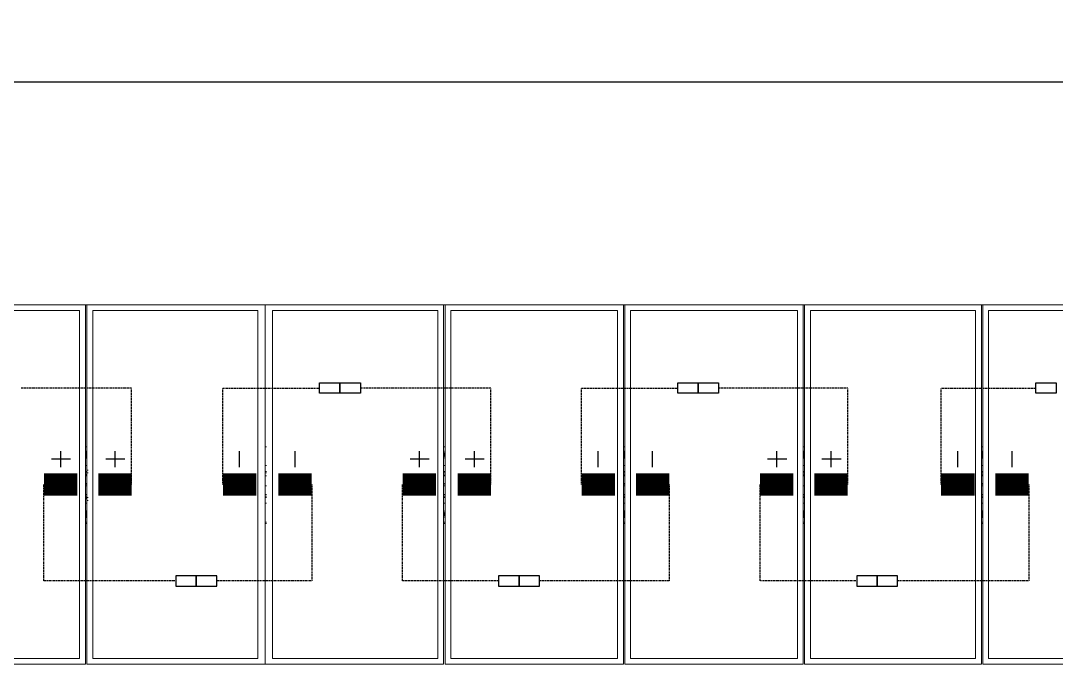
# Model space of a CAD drawing. Header units: feet. Extents: x -13743 to 68376, y -48 to 67763.
# Drawn here: x 2937.9 to 3169.2, y 4933.2 to 5076.9 of the extents above; entities that cross this region are included whole.
import ezdxf

# ---------------------------------------------------------------- set-up
doc = ezdxf.new("R2010")
doc.units = ezdxf.units.FT
doc.header["$MEASUREMENT"] = 0
doc.linetypes.add('HIDDEN', pattern=[0.375, 0.25, -0.125])
for name, color, linetype in [('E-HARN-COMP', 8, 'Continuous'), ('E-TRNK-CABL-NEG', 6, 'HIDDEN'), ('E-TRUNK-CABLE-POS', 6, 'HIDDEN'), ('G-ANNO-TEXT', 1, 'Continuous'), ('Polarity-Text', 7, 'Continuous')]:
    doc.layers.add(name, color=color, linetype=linetype)

# ---------------------------------------------------------------- blocks, each defined once
blk = doc.blocks.new('A$C47dfd34d')
at = {"lineweight": 5}
for points in [[(4.1282, 0.4133), (4.1282, 0), (4.3332, 0), (4.3332, 0.4133)], [(4.3265, 0.4067), (4.3265, 0.0067), (4.1348, 0.0067), (4.1348, 0.4067)], [(4.3348, 0.4133), (4.3348, 0), (4.5398, 0), (4.5398, 0.4133)], [(4.3348, 0), (4.3348, 0.4133)], [(4.5315, 0.4067), (4.5315, 0.0067), (4.3415, 0.0067), (4.3415, 0.4067)], [(4.3415, 0.0067), (4.3415, 0.4067)], [(4.7448, 0.4133), (4.7448, 0), (4.5398, 0), (4.5398, 0.4133)], [(4.5481, 0.4067), (4.7381, 0.4067), (4.7381, 0.0067), (4.5481, 0.0067)], [(4.7465, 0.4133), (4.9515, 0.4133), (4.9515, 0), (4.7465, 0)], [(4.7531, 0.4067), (4.7531, 0.0067), (4.9448, 0.0067), (4.9448, 0.4067)], [(4.9531, 0.4133), (5.1581, 0.4133), (5.1581, 0), (4.9531, 0)], [(4.9598, 0.4067), (4.9598, 0.0067), (5.1515, 0.0067), (5.1515, 0.4067)], [(5.1598, 0), (5.3631, 0), (5.3631, 0.4133), (5.1598, 0.4133)], [(5.1665, 0.0067), (5.3564, 0.0067), (5.3564, 0.4067), (5.1665, 0.4067)], [(5.3648, 0.4133), (5.3648, 0), (5.5698, 0), (5.5698, 0.4133)], [(5.5631, 0.4067), (5.5631, 0.0067), (5.3714, 0.0067), (5.3714, 0.4067)], [(4.3348, 0.25), (4.3332, 0.25)], [(4.5415, 0.25), (4.5398, 0.25)], [(4.7465, 0.25), (4.7448, 0.25)], [(4.9531, 0.25), (4.9515, 0.25)], [(5.1598, 0.25), (5.1581, 0.25)], [(5.3648, 0.25), (5.3631, 0.25)], [(4.3332, 0.22), (4.3348, 0.22), (4.3332, 0.22), (4.3348, 0.22), (4.3348, 0.2217), (4.3332, 0.2217), (4.3348, 0.2217), (4.3348, 0.22)], [(4.3348, 0.2183), (4.3332, 0.2183), (4.3348, 0.2183), (4.3348, 0.22), (4.3365, 0.22), (4.3348, 0.22)], [(4.3348, 0.22), (4.3332, 0.22)], [(4.3348, 0.22), (4.3332, 0.22)], [(4.3332, 0.19), (4.3348, 0.1917), (4.3348, 0.1933), (4.3332, 0.1933), (4.3348, 0.1933), (4.3348, 0.1917)], [(4.3348, 0.1917), (4.3332, 0.1917)], [(4.3348, 0.1917), (4.3332, 0.1917)]]:
    blk.add_lwpolyline(points, close=True, dxfattribs=at)
for points in [[(5.9814, 0.4133), (4.1282, 0.4133)], [(4.3348, 0), (4.3348, 0.4133)], [(4.3415, 0.0067), (4.3415, 0.4067)], [(4.3332, 0.235), (4.3348, 0.2467), (4.3348, 0.2433)], [(4.5398, 0.235), (4.5398, 0.2467), (4.5398, 0.2433)], [(4.7448, 0.235), (4.7465, 0.2467), (4.7465, 0.2433)], [(4.9515, 0.235), (4.9531, 0.2467), (4.9531, 0.2433)], [(5.1581, 0.2467), (5.1581, 0.2433)], [(5.1598, 0.2467), (5.1581, 0.235)], [(5.3631, 0.235), (5.3648, 0.2467), (5.3648, 0.2433)], [(4.3332, 0.2283), (4.3348, 0.2283)], [(4.5398, 0.2283), (4.5415, 0.2283)], [(4.7448, 0.2283), (4.7465, 0.2283)], [(4.9515, 0.2283), (4.9531, 0.2283)], [(5.1581, 0.2283), (5.1598, 0.2283)], [(5.3631, 0.2283), (5.3648, 0.2283)], [(4.3348, 0.225), (4.3348, 0.2233), (4.3348, 0.2217), (4.3332, 0.2217), (4.3348, 0.2217), (4.3348, 0.22), (4.3332, 0.22), (4.3348, 0.22), (4.3348, 0.2217), (4.3332, 0.2217)], [(4.3332, 0.2217), (4.3348, 0.2217), (4.3348, 0.2233)], [(4.3348, 0.2217), (4.3332, 0.2217)], [(4.3332, 0.2217), (4.3332, 0.2217)], [(4.3332, 0.2183), (4.3348, 0.2183), (4.3348, 0.1933), (4.3332, 0.1933), (4.3348, 0.1933), (4.3348, 0.1917), (4.3332, 0.19), (4.3348, 0.19), (4.3348, 0.1917), (4.3332, 0.1917), (4.3332, 0.22)], [(4.3332, 0.2183), (4.3332, 0.2183)], [(4.3348, 0.2183), (4.3348, 0.1933), (4.3332, 0.1933), (4.3348, 0.1933), (4.3332, 0.1933)], [(4.3332, 0.2183), (4.3332, 0.2183)], [(4.3348, 0.2167), (4.3332, 0.2167), (4.3348, 0.2183)], [(4.3348, 0.225), (4.3348, 0.2233)], [(4.3348, 0.225), (4.3348, 0.2233), (4.3365, 0.2233)], [(4.3348, 0.2233), (4.3348, 0.2217)], [(4.3348, 0.2233), (4.3365, 0.2233)], [(4.3348, 0.2233), (4.3365, 0.2233)], [(4.3348, 0.2217), (4.3348, 0.2217)], [(4.3348, 0.2183), (4.3348, 0.2183)], [(4.3348, 0.1933), (4.3348, 0.2183)], [(4.5398, 0.2217), (4.5415, 0.2217)], [(4.5398, 0.22), (4.5415, 0.22)], [(4.5398, 0.2183), (4.5398, 0.2167), (4.5415, 0.2167)], [(4.7465, 0.2217), (4.7448, 0.2217)], [(4.7448, 0.22), (4.7465, 0.22)], [(4.7465, 0.2167), (4.7448, 0.2167), (4.7465, 0.2183)], [(4.9531, 0.2217), (4.9515, 0.2217)], [(4.9515, 0.22), (4.9531, 0.22)], [(4.9531, 0.2167), (4.9515, 0.2167), (4.9531, 0.2183)], [(5.1598, 0.2217), (5.1581, 0.2217)], [(5.1581, 0.22), (5.1598, 0.22)], [(5.1598, 0.2167), (5.1581, 0.2167), (5.1598, 0.2183)], [(5.3648, 0.2217), (5.3631, 0.2217)], [(5.3631, 0.22), (5.3648, 0.22)], [(5.3648, 0.2167), (5.3631, 0.2167), (5.3648, 0.2183)], [(4.3332, 0.2067), (4.3348, 0.2083)], [(4.3348, 0.205), (4.3332, 0.205)], [(4.5398, 0.2067), (4.5398, 0.2083)], [(4.5398, 0.205), (4.5415, 0.205)], [(4.7448, 0.2067), (4.7465, 0.2083)], [(4.7465, 0.205), (4.7448, 0.205)], [(4.9515, 0.2067), (4.9531, 0.2083)], [(4.9531, 0.205), (4.9515, 0.205)], [(5.1581, 0.2067), (5.1581, 0.2083)], [(5.1598, 0.205), (5.1581, 0.205)], [(5.3631, 0.2067), (5.3648, 0.2083)], [(5.3648, 0.205), (5.3631, 0.205)], [(4.3332, 0.195), (4.3348, 0.195)], [(4.3332, 0.1933), (4.3332, 0.1933)], [(4.3332, 0.1917), (4.3348, 0.1917)], [(4.3332, 0.1917), (4.3348, 0.1917)], [(4.3348, 0.1933), (4.3348, 0.1933)], [(4.3348, 0.1917), (4.3348, 0.1933)], [(4.3348, 0.1917), (4.3365, 0.1917)], [(4.3348, 0.1917), (4.3365, 0.1917)], [(4.3348, 0.19), (4.3348, 0.1917)], [(4.5398, 0.195), (4.5415, 0.195)], [(4.5398, 0.1933), (4.5415, 0.1933)], [(4.5398, 0.1917), (4.5415, 0.1917)], [(4.7448, 0.195), (4.7465, 0.195)], [(4.7465, 0.1933), (4.7448, 0.1933)], [(4.7448, 0.1917), (4.7465, 0.1917)], [(4.9515, 0.195), (4.9531, 0.195)], [(4.9531, 0.1933), (4.9515, 0.1933)], [(4.9515, 0.1917), (4.9531, 0.1917)], [(5.1581, 0.195), (5.1598, 0.195)], [(5.1598, 0.1933), (5.1581, 0.1933)], [(5.1581, 0.1917), (5.1598, 0.1917)], [(5.3631, 0.195), (5.3648, 0.195)], [(5.3648, 0.1933), (5.3631, 0.1933)], [(5.3631, 0.1917), (5.3648, 0.1917)], [(4.3332, 0.19), (4.3332, 0.19)], [(4.3348, 0.1883), (4.3348, 0.19), (4.3332, 0.19), (4.3348, 0.19), (4.3348, 0.1883), (4.3348, 0.1867)], [(4.3332, 0.19), (4.3332, 0.19)], [(4.3348, 0.185), (4.3332, 0.185)], [(4.3348, 0.19), (4.3348, 0.1883)], [(4.3348, 0.19), (4.3348, 0.19)], [(4.3348, 0.1883), (4.3348, 0.1867)], [(4.3348, 0.1883), (4.3348, 0.1867)], [(4.3348, 0.1883), (4.3365, 0.1883)], [(4.5398, 0.185), (4.5415, 0.185)], [(4.7465, 0.185), (4.7448, 0.185)], [(4.9531, 0.185), (4.9515, 0.185)], [(5.1598, 0.185), (5.1581, 0.185)], [(5.3648, 0.185), (5.3631, 0.185)], [(4.3332, 0.1783), (4.3348, 0.1667)], [(4.3348, 0.1683), (4.3348, 0.165)], [(4.5398, 0.1783), (4.5398, 0.1667)], [(4.5398, 0.1683), (4.5398, 0.165)], [(4.7448, 0.1783), (4.7465, 0.1667)], [(4.7465, 0.1683), (4.7465, 0.165)], [(4.9515, 0.1783), (4.9531, 0.1667)], [(4.9531, 0.1683), (4.9531, 0.165)], [(5.1581, 0.1783), (5.1598, 0.1667)], [(5.1581, 0.1683), (5.1581, 0.165)], [(5.3631, 0.1783), (5.3648, 0.1667)], [(5.3648, 0.1683), (5.3648, 0.165)], [(4.3332, 0.1633), (4.3348, 0.1633)], [(4.3332, 0.1617), (4.3348, 0.1617)], [(4.3348, 0.165), (4.3348, 0.165)], [(4.5398, 0.165), (4.5398, 0.165)], [(4.5398, 0.1633), (4.5415, 0.1633)], [(4.5398, 0.1617), (4.5415, 0.1617)], [(4.7448, 0.1633), (4.7465, 0.1633)], [(4.7448, 0.1617), (4.7465, 0.1617)], [(4.7465, 0.165), (4.7465, 0.165)], [(4.9515, 0.1633), (4.9531, 0.1633)], [(4.9515, 0.1617), (4.9531, 0.1617)], [(4.9531, 0.165), (4.9531, 0.165)], [(5.1581, 0.165), (5.1581, 0.165)], [(5.1581, 0.1633), (5.1598, 0.1633)], [(5.1581, 0.1617), (5.1598, 0.1617)], [(5.3631, 0.1633), (5.3648, 0.1633)], [(5.3631, 0.1617), (5.3648, 0.1617)], [(5.3648, 0.165), (5.3648, 0.165)]]:
    blk.add_lwpolyline(points, dxfattribs=at)

msp = doc.modelspace()

# ---------------------------------------------------------------- linework, layer by layer
at = {"layer": 'E-HARN-COMP'}
for points in [[(3009.25, 4996.02), (3009.25, 4993.69), (3004.68, 4993.69), (3004.68, 4996.02)], [(3013.81, 4996.02), (3013.81, 4993.69), (3009.25, 4993.69), (3009.25, 4996.02)], [(3089.25, 4996.02), (3089.25, 4993.69), (3084.68, 4993.69), (3084.68, 4996.02)], [(3093.81, 4996.02), (3093.81, 4993.69), (3089.25, 4993.69), (3089.25, 4996.02)], [(3169.25, 4996.02), (3169.25, 4993.69), (3164.68, 4993.69), (3164.68, 4996.02)], [(2977.15, 4950.62), (2977.15, 4952.95), (2972.59, 4952.95), (2972.59, 4950.62)], [(2981.72, 4950.62), (2981.72, 4952.95), (2977.15, 4952.95), (2977.15, 4950.62)], [(3049.25, 4950.62), (3049.25, 4952.95), (3044.69, 4952.95), (3044.69, 4950.62)], [(3053.81, 4950.62), (3053.81, 4952.95), (3049.25, 4952.95), (3049.25, 4950.62)], [(3129.25, 4950.62), (3129.25, 4952.95), (3124.69, 4952.95), (3124.69, 4950.62)], [(3133.81, 4950.62), (3133.81, 4952.95), (3129.25, 4952.95), (3129.25, 4950.62)]]:
    msp.add_lwpolyline(points, close=True, dxfattribs=at)
at = {"layer": 'E-HARN-COMP', "const_width": 5}
for points in [[(2943.12, 4973.32), (2950.57, 4973.32)], [(2962.71, 4973.32), (2955.26, 4973.32)], [(2983.12, 4973.32), (2990.57, 4973.32)], [(3002.96, 4973.32), (2995.51, 4973.32)], [(3023.22, 4973.32), (3030.67, 4973.32)], [(3042.97, 4973.32), (3035.51, 4973.32)], [(3063.22, 4973.32), (3070.68, 4973.32)], [(3082.81, 4973.32), (3075.36, 4973.32)], [(3103.07, 4973.32), (3110.52, 4973.32)], [(3122.66, 4973.32), (3115.21, 4973.32)], [(3143.52, 4973.32), (3150.98, 4973.32)], [(3163.11, 4973.32), (3155.66, 4973.32)]]:
    msp.add_lwpolyline(points, dxfattribs=at)
at = {"layer": 'E-TRNK-CABL-NEG', "ltscale": 0.1}
for points in [[(2983.12, 4973.32), (2983.12, 4994.85), (3004.68, 4994.85)], [(3063.23, 4973.32), (3063.23, 4994.85), (3084.69, 4994.85)], [(3143.53, 4973.32), (3143.53, 4994.85), (3164.69, 4994.85)], [(3002.96, 4973.32), (3002.96, 4951.78), (2981.72, 4951.78)], [(3082.81, 4973.32), (3082.81, 4951.78), (3053.81, 4951.78)], [(3163.11, 4973.32), (3163.11, 4951.78), (3133.81, 4951.78)]]:
    msp.add_lwpolyline(points, dxfattribs=at)
at = {"layer": 'E-TRUNK-CABLE-POS', "ltscale": 0.1}
for points in [[(2962.71, 4973.32), (2962.71, 4994.85), (2937.94, 4994.85)], [(3042.97, 4973.32), (3042.97, 4994.85), (3013.82, 4994.85)], [(3122.66, 4973.32), (3122.66, 4994.85), (3093.82, 4994.85)], [(2972.58, 4951.78), (2943.12, 4951.78), (2943.12, 4973.32)], [(3044.69, 4951.78), (3023.22, 4951.78), (3023.22, 4973.32)], [(3124.69, 4951.78), (3103.07, 4951.78), (3103.07, 4973.32)]]:
    msp.add_lwpolyline(points, dxfattribs=at)
at = {"layer": 'G-ANNO-TEXT', "flags": 128}
msp.add_lwpolyline([(2290.12, 5049.61, -0.298343), (2308.62, 5063.25), (2800.77, 5063.25, 0.298343), (2819.28, 5076.9, 0.298343), (2837.79, 5063.25), (3369.92, 5063.25, -0.298343), (3388.43, 5049.61)], format="xyb", dxfattribs=at)
at = {"layer": 'Polarity-Text'}
for p, q in [((2946.81, 4980.78), (2946.81, 4977.16)), ((2958.95, 4980.78), (2958.95, 4977.16)), ((2986.77, 4980.78), (2986.77, 4977.16)), ((2999.16, 4980.78), (2999.16, 4977.16)), ((3026.91, 4980.78), (3026.91, 4977.16)), ((3039.2, 4980.78), (3039.2, 4977.16)), ((3066.87, 4980.78), (3066.87, 4977.16)), ((3079.01, 4980.78), (3079.01, 4977.16)), ((3106.76, 4980.78), (3106.76, 4977.16)), ((3118.9, 4980.78), (3118.9, 4977.16)), ((3147.17, 4980.78), (3147.17, 4977.16)), ((3159.31, 4980.78), (3159.31, 4977.16)), ((2949.08, 4978.97), (2944.81, 4978.97)), ((2961.23, 4978.97), (2956.95, 4978.97)), ((3029.18, 4978.97), (3024.91, 4978.97)), ((3041.48, 4978.97), (3037.2, 4978.97)), ((3109.03, 4978.97), (3104.76, 4978.97)), ((3121.17, 4978.97), (3116.9, 4978.97))]:
    msp.add_line(p, q, dxfattribs=at)

# ---------------------------------------------------------------- block references
at = {"xscale": 194.318304, "yscale": 194.318304, "zscale": 194.318304}
msp.add_blockref('A$C47dfd34d', (2110.38, 4933.16), dxfattribs=at)

doc.saveas('drawing.dxf')
